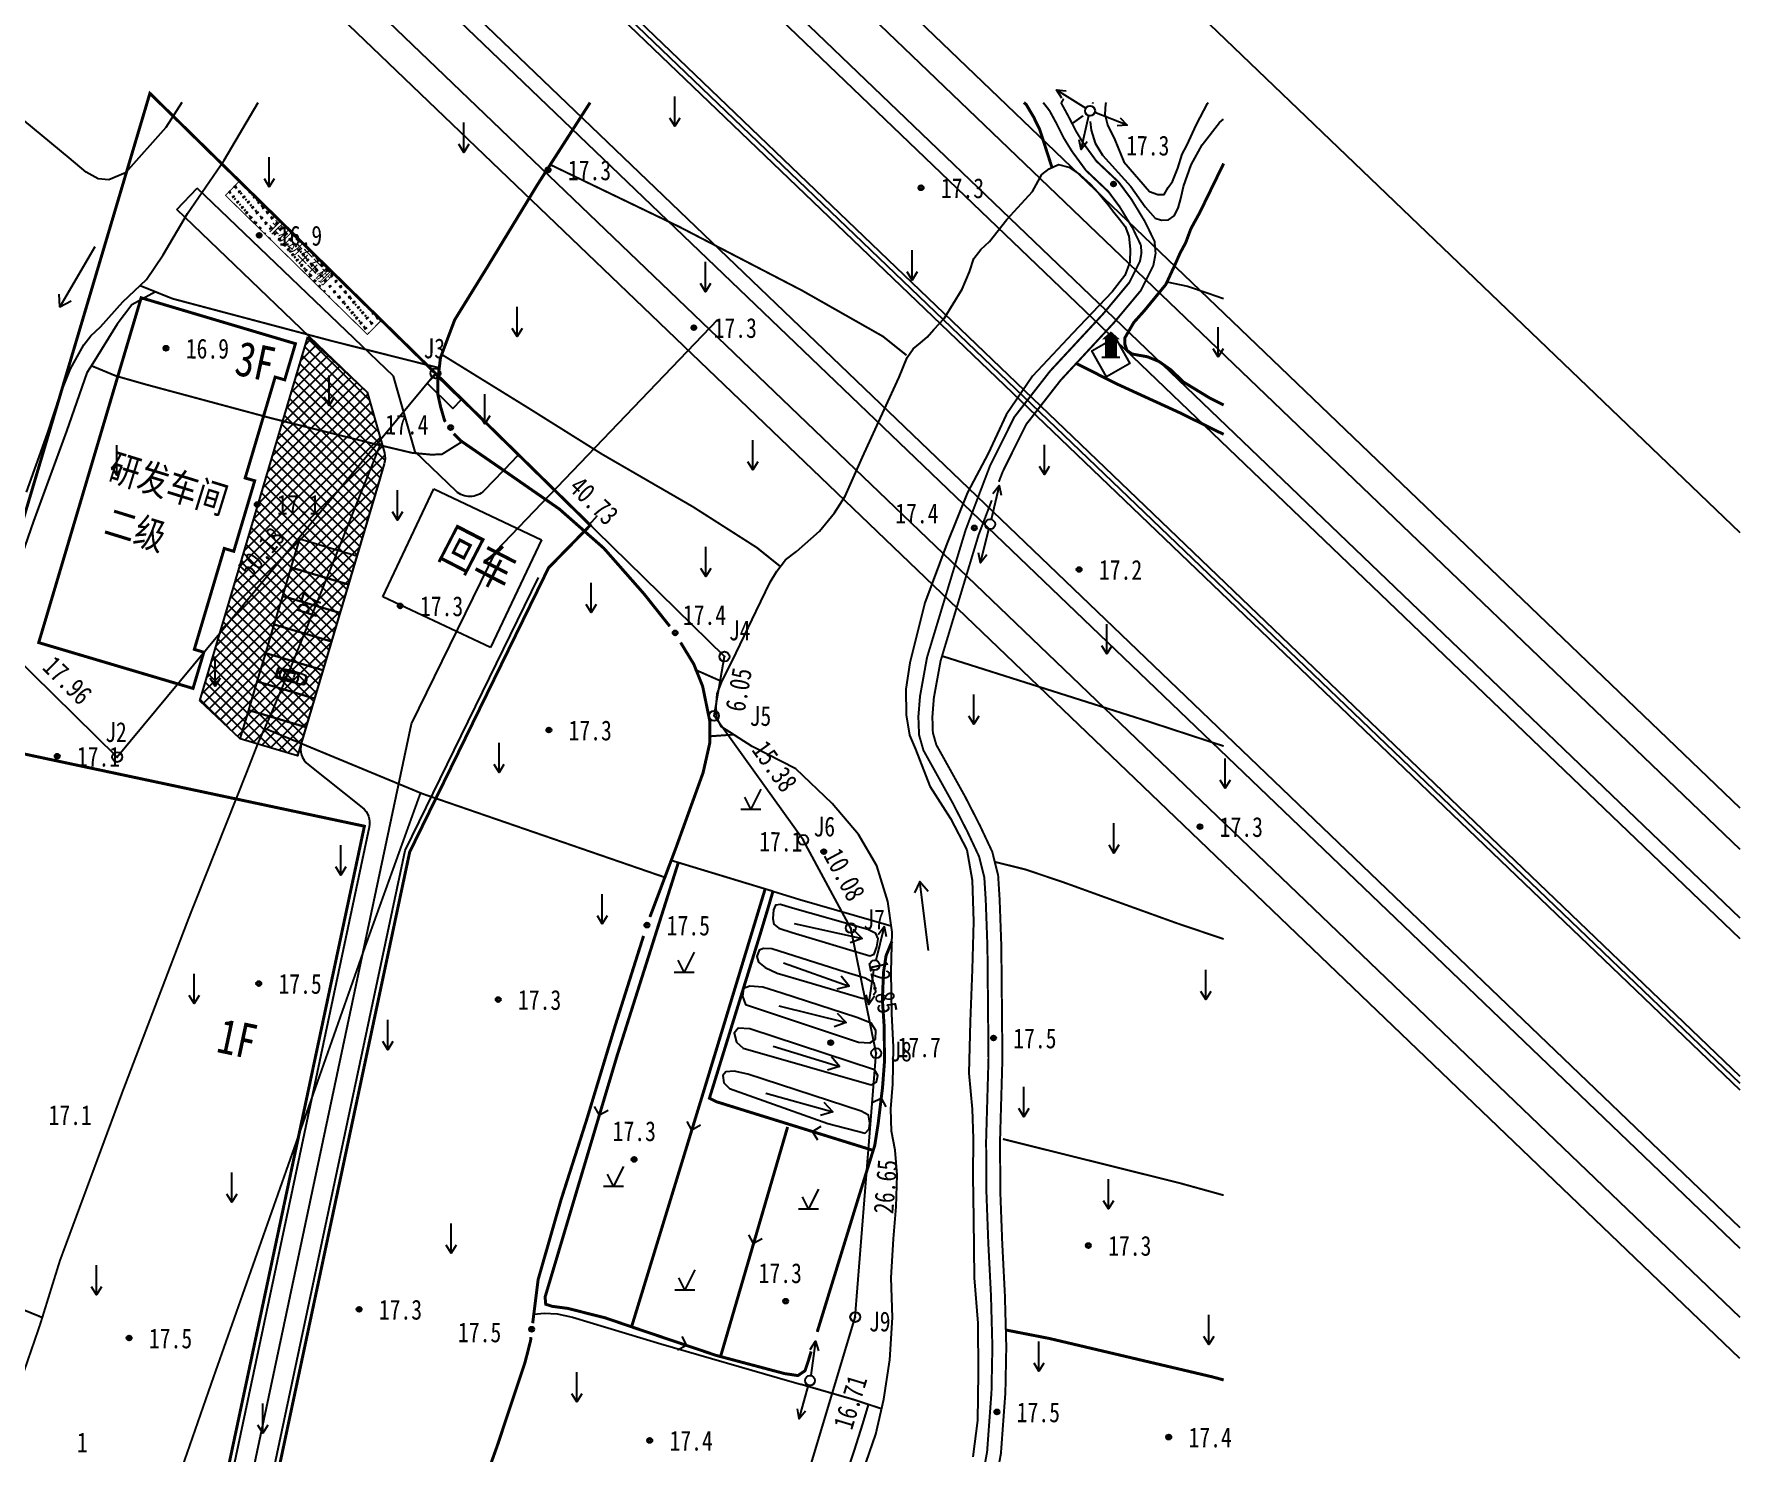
# Model space of a CAD drawing. Extents: x -21908402 to 2681150, y 103181 to 5079726.
# Drawn here: x 1475348 to 1489084, y 478727 to 490152 of the extents above; entities that cross this region are included whole.
import ezdxf
from ezdxf.enums import TextEntityAlignment as Align

# ---------------------------------------------------------------- set-up
doc = ezdxf.new("R2010")
doc.units = 0
doc.header["$LTSCALE"] = 1000
for name, pattern in [('DASH', [0.35, 0.25, -0.1]), ('DASHDOT', [25.4, 12.7, -6.35, 0, -6.35]), ('DOTE', [2.42, 2, -0.2, 0.02, -0.2])]:
    doc.linetypes.add(name, pattern=pattern)
for name, color, linetype in [('-图例', 7, 'Continuous'), ('222-框选面积', 6, 'Continuous'), ('DIM_COOR', 3, 'Continuous'), ('DLDW', 11, 'Continuous'), ('DLJ', 5, 'Continuous'), ('JZD', 1, 'Continuous'), ('JZP', 1, 'Continuous'), ('RD-中线', 1, 'Continuous'), ('RD-侧石线', 5, 'Continuous'), ('RD-红线', 7, 'Continuous'), ('RD-绿线', 3, 'Continuous'), ('zz-6', 7, 'Continuous'), ('地块划分线', 1, 'DASHDOT'), ('地形', 251, 'Continuous'), ('填充', 8, 'Continuous')]:
    doc.layers.add(name, color=color, linetype=linetype)
doc.styles.add('DIMST', font='', dxfattribs={"width": 0.8})
doc.styles.add('HZ', font='simhei.ttf', dxfattribs={"width": 0.8})
doc.styles.add('ROMANS', font='simsun.ttc', dxfattribs={"width": 0.8})
doc.styles.get('DIMST').set_extended_font_data('SimSun')

# ---------------------------------------------------------------- blocks, each defined once
blk = doc.blocks.new('8310')
for radius in [0.25, 0.125]:
    blk.add_circle((0, 0), radius)
blk = doc.blocks.new('9110')
for points in [[(0, 0), (0, 3)], [(0.5, 0.82), (0, 0), (-0.5, 0.82)]]:
    blk.add_lwpolyline(points)
blk = doc.blocks.new('9140')
at = {"linetype": 'Continuous'}
for points in [[(1, 2), (0, 0), (-0.6, 1.2)], [(-1, 0), (1, 0)]]:
    blk.add_lwpolyline(points, dxfattribs=at)
blk = doc.blocks.new('6710')
at = {"linetype": 'Continuous'}
for points in [[(0, 0), (7, 0), (5.92, 0.69)], [(7, 0), (5.92, -0.69)]]:
    blk.add_lwpolyline(points, dxfattribs=at)
blk = doc.blocks.new('6311')
blk.add_lwpolyline([(-0.71, 0.71), (0, 0), (-0.71, -0.71)])
blk = doc.blocks.new('5121')
at = {"linetype": 'Continuous'}
for points in [[(4, 0), (0.5, 0)], [(3.09, 0.42), (4, 0), (3.09, -0.42)]]:
    blk.add_lwpolyline(points, dxfattribs=at)
blk = doc.blocks.new('513')
blk.add_circle((0, 0), 0.5)
blk = doc.blocks.new('gc108')
blk.add_line((-0.9, 0), (0.9, 0))
blk.add_lwpolyline([(0, 2.6, 0, 1.8, 0), (0, 1.8, 1.8, 1.8, 0)], format="xyseb")
at = {"const_width": 1.2}
blk.add_lwpolyline([(0, 0), (0, 1.8)], dxfattribs=at)
blk = doc.blocks.new('gc0000')
blk.add_point((0, 0))
blk = doc.blocks.new('1234')
at = {"layer": 'DLDW', "color": 250, "linetype": 'Continuous', "elevation": 17.38, "flags": 128}
blk.add_lwpolyline([(561353.17, 3365834.28), (561351.68, 3365836.89), (561354.03, 3365838.23), (561355.52, 3365835.62)], close=True, dxfattribs=at)
at = {"layer": 'DLJ', "color": 250, "linetype": 'Continuous', "elevation": 17.38, "flags": 128}
blk.add_lwpolyline([(561253.93, 3365634.21), (561261.35, 3365654.26), (561264.71, 3365671.89), (561268.71, 3365682.03), (561273.47, 3365688.69), (561279.81, 3365688.93), (561292.04, 3365687.7), (561301.81, 3365684.23), (561310.35, 3365680.43), (561310.91, 3365682.73), (561311.69, 3365684.63), (561312.66, 3365691.08), (561317.35, 3365707.99), (561323.06, 3365723.63), (561327.87, 3365739.63), (561329.98, 3365766.19), (561327.41, 3365778.79), (561322.63, 3365787.66), (561313.65, 3365800.15), (561314.7, 3365806.11), (561285.61, 3365834.62), (561253.58, 3365796), (561240.75, 3365808.57)], dxfattribs=at)
at = {"layer": 'JZP', "color": 250, "linetype": 'Continuous'}
for centre in [(561285.61, 3365834.62, 17.38), (561314.7, 3365806.11, 17.38), (561313.65, 3365800.15, 17.38), (561253.58, 3365796, 17.38), (561322.63, 3365787.66, 17.38), (561327.41, 3365778.79, 17.38), (561329.98, 3365766.19, 17.38), (561327.87, 3365739.63, 17.38)]:
    blk.add_circle(centre, 0.5, dxfattribs=at)
at = {"layer": '地形', "color": 250, "linetype": 'Continuous', "flags": 128}
for points, elevation in [([(561244.44, 3365822.67), (561246.55, 3365828.57), (561247.87, 3365832.56), (561248.87, 3365835.07), (561250.23, 3365837.5), (561250.92, 3365838.4), (561251.89, 3365839.29), (561254.16, 3365841.81), (561256.53, 3365844.07), (561258.2, 3365846.54), (561260.65, 3365850.7), (561264.34, 3365856.08), (561267.78, 3365861.88)], 17.38), ([(561260.08, 3365861.88), (561258.48, 3365859.36), (561254.41, 3365854.81), (561252.74, 3365854.11), (561251.67, 3365854.2), (561250.46, 3365854.89), (561248.74, 3365856.32), (561243.31, 3365860.81), (561241.59, 3365861.88)], 17.38), ([(561351.79, 3365861.88), (561351.75, 3365861.74)], 17.38), ([(561353.11, 3365861.88), (561353.05, 3365861.74), (561352.98, 3365860.73), (561353.26, 3365859.63), (561354.01, 3365858.13), (561354.9, 3365855.92), (561357.49, 3365852.93), (561358.31, 3365852.63), (561358.95, 3365852.64), (561359.36, 3365853.33)], 17.38), ([(561359.36, 3365853.33), (561359.79, 3365853.95), (561360.33, 3365855.27), (561360.76, 3365856.69), (561361.24, 3365857.57), (561362.2, 3365859.66), (561363.33, 3365861.78), (561363.39, 3365861.88)], 17.38), ([(561351.5, 3365859.99), (561351.61, 3365859.09), (561352.01, 3365857.81), (561352.75, 3365856.58), (561355.62, 3365853.42), (561357.05, 3365851.4), (561358.05, 3365850.24), (561358.69, 3365850.05), (561359.4, 3365850.07), (561359.97, 3365850.48), (561360.37, 3365851.25), (561360.65, 3365852.21), (561360.92, 3365853.43), (561361.68, 3365855.6), (561362.8, 3365857.64), (561364.52, 3365859.88), (561364.95, 3365860.2)], 17.38), ([(561328.98, 3365725.01), (561329.93, 3365727.83), (561330.73, 3365731.38), (561331.35, 3365735.33), (561331.62, 3365739.59), (561331.49, 3365743.57), (561331.73, 3365747.52), (561331.98, 3365750.74), (561332.1, 3365753.94), (561331.9, 3365756.44), (561331.53, 3365758.34), (561331.46, 3365760.58), (561331.65, 3365763.07), (561331.73, 3365766.79), (561331.54, 3365770.2), (561331.49, 3365774.39), (561331.57, 3365778.37), (561331.14, 3365781.47), (561330.05, 3365785.04), (561328.19, 3365788.21), (561325.53, 3365791.32), (561321.88, 3365794.83), (561317.49, 3365797.07), (561314.4, 3365799.04), (561313.92, 3365799.95), (561313.88, 3365801.05), (561313.97, 3365802.37), (561314.41, 3365803.51), (561315.88, 3365806.48), (561317.88, 3365810.67), (561319.3, 3365813.59), (561319.97, 3365814.7), (561320.86, 3365815.85), (561321.94, 3365816.7), (561324.28, 3365818.75), (561325.77, 3365820.57), (561326.85, 3365822.27), (561328.6, 3365826.18), (561330.77, 3365830.96), (561332.29, 3365834.24), (561333.1, 3365836.23), (561333.71, 3365837.08), (561334.45, 3365837.7), (561335.11, 3365838.26), (561335.79, 3365839.03), (561336.82, 3365840.14), (561338.63, 3365843.1), (561339.38, 3365844.83), (561339.81, 3365846.18), (561340.5, 3365847.08), (561341.37, 3365847.9), (561343.12, 3365850.12), (561345.71, 3365852.94), (561346.66, 3365854.64), (561347.4, 3365855.21), (561348.34, 3365855.66), (561349.38, 3365855.39), (561350.51, 3365854.59), (561351.51, 3365853.7), (561352.31, 3365852.82), (561352.85, 3365852.17)], 17.38), ([(561352.85, 3365852.17), (561353.25, 3365851.68), (561353.88, 3365850.86), (561354.45, 3365850.16), (561355.02, 3365849.39), (561355.41, 3365848.42), (561355.53, 3365847.14), (561355.49, 3365845.82), (561354.99, 3365844.47), (561353.74, 3365842.82), (561349.73, 3365838.65), (561345.71, 3365834.33), (561343.05, 3365830.46), (561341.25, 3365826.55), (561339.18, 3365822.64), (561337.07, 3365817.46), (561334.87, 3365811.52), (561333.35, 3365805.47), (561332.96, 3365802.82), (561332.98, 3365800.26), (561333.34, 3365798.22), (561333.92, 3365796.8), (561335.39, 3365793.06), (561337.47, 3365789.81), (561339.09, 3365786.67), (561339.65, 3365783.62), (561339.77, 3365779.44), (561339.63, 3365774.6), (561339.43, 3365769.38), (561339.31, 3365764.19), (561339.62, 3365760.55), (561339.74, 3365757.59), (561339.69, 3365753.8), (561339.76, 3365749.55), (561339.84, 3365743.58), (561340.22, 3365739), (561340.25, 3365733.98), (561340.16, 3365729.21), (561339.7, 3365725.56)], 17.38), ([(561359.24, 3365843.82), (561361.32, 3365843.39), (561363.39, 3365842.71), (561364.95, 3365842.16)], 17.38), ([(561257.42, 3365842.84), (561255.06, 3365841.52), (561253.57, 3365839.56), (561251.13, 3365835.62), (561250.52, 3365834.69), (561248.49, 3365828.81), (561245.17, 3365819.73), (561241.22, 3365808.52), (561239.25, 3365801.42), (561238.61, 3365796.39), (561237.26, 3365788.94), (561236.91, 3365784.16), (561236.51, 3365779.54), (561235.39, 3365775.47), (561233.53, 3365771.14)], 34.58), ([(561319.58, 3365782.49), (561322.28, 3365781.67), (561331.48, 3365779.02)], 34.82), ([(561329.69, 3365772.08), (561329.93, 3365772.41), (561329.76, 3365773.25), (561328.86, 3365773.75), (561326.86, 3365774.35), (561319.46, 3365776.71), (561318.62, 3365776.72), (561318.21, 3365776.55), (561317.96, 3365775.93), (561318.14, 3365775.35), (561318.81, 3365774.82), (561320.02, 3365774.23), (561322.98, 3365773.36)], 17.38), ([(561322.98, 3365773.36), (561328.65, 3365771.7), (561328.87, 3365771.72)], 17.38), ([(561320.49, 3365772.22), (561318.55, 3365772.85), (561317.25, 3365772.95), (561316.62, 3365772.69), (561316.53, 3365771.94), (561316.83, 3365771.1), (561328.2, 3365767.31), (561329.34, 3365767.24), (561329.89, 3365767.6), (561329.93, 3365768.46), (561329.47, 3365769.22), (561328.02, 3365769.78), (561320.49, 3365772.22)], 17.38), ([(561295.56, 3365739.92), (561296.55, 3365740.01), (561297.87, 3365739.94), (561299.4, 3365739.61), (561308.31, 3365736.94), (561321.29, 3365733.18), (561322.34, 3365732.88)], 34.9), ([(561319.14, 3365709.4), (561320.48, 3365711.74), (561323.21, 3365715.21), (561325.04, 3365718.49), (561326.39, 3365721.96), (561327.8, 3365726.23), (561328.62, 3365728.89), (561329.21, 3365730.81)], 34.86)]:
    blk.add_lwpolyline(points, dxfattribs=dict(at, elevation=elevation))
for points, const_width, elevation in [([(561301.18, 3365861.88), (561295.85, 3365853.57), (561290.77, 3365845.22), (561287.55, 3365840.01), (561286.12, 3365836.2), (561285.86, 3365834.05), (561285.84, 3365832.57), (561286.13, 3365831.26), (561286.53, 3365829.88), (561286.62, 3365829.75)], 0.3, 17.38), ([(561344.84, 3365861.88), (561345.07, 3365861.69), (561345.81, 3365860.45), (561346.44, 3365859.15), (561347.67, 3365855.34)], 0.3, 17.38), ([(561346.79, 3365861.88), (561347.42, 3365861.07), (561348.1, 3365859.82), (561348.87, 3365858.29), (561349.67, 3365856.99), (561351.08, 3365855.06), (561353.35, 3365852.91), (561354.49, 3365851.38), (561355.79, 3365849.24), (561356.61, 3365847.54), (561356.68, 3365846.76), (561356.59, 3365846.26)], 0.2, 17.38), ([(561348.56, 3365861.88), (561348.6, 3365861.83), (561349.34, 3365860.47), (561350.1, 3365858.98), (561350.84, 3365857.77), (561352.14, 3365855.99), (561354.4, 3365853.85), (561355.65, 3365852.17), (561357.02, 3365849.91), (561357.99, 3365847.92), (561358.1, 3365846.7), (561357.9, 3365845.64)], 0.2, 17.38), ([(561348.6, 3365861.83), (561348.84, 3365862.27)], 0.2, 17.38), ([(561350.81, 3365860.56), (561349.7, 3365859.77)], 0.2, 34.57), ([(561297.19, 3365855.62), (561310.09, 3365849.41), (561322.48, 3365842.98), (561330.66, 3365838.34), (561333.03, 3365836.44)], 0.2, 34.74), ([(561364.95, 3365831.43), (561363.63, 3365832.09), (561360.92, 3365833.74), (561359.63, 3365834.98), (561358.42, 3365835.83), (561357.29, 3365836.29), (561355.73, 3365836.57), (561355.21, 3365836.94), (561355.01, 3365837.54), (561355, 3365838.19), (561355.42, 3365838.91), (561355.9, 3365839.74), (561356.98, 3365840.95), (561359.13, 3365843.57), (561360.06, 3365845.58), (561360.55, 3365846.7), (561361.13, 3365847.78), (561361.65, 3365849.18), (561362.53, 3365850.78), (561364.95, 3365855.75)], 0.3, 17.38), ([(561356.59, 3365846.26), (561356.53, 3365845.93), (561355.44, 3365843.75), (561352.82, 3365840.61), (561347.47, 3365834.84), (561343.88, 3365830.23), (561341.43, 3365825.31), (561338.97, 3365818.84), (561336.72, 3365811.41), (561335.09, 3365806.02), (561334.39, 3365802.14), (561334.22, 3365800.07), (561334.29, 3365798.23), (561334.73, 3365796.68), (561335.49, 3365795.31), (561337.69, 3365791.35), (561339.16, 3365788.48), (561340.33, 3365785.99), (561340.86, 3365783.87), (561341, 3365781.62), (561341.17, 3365776.97), (561341.28, 3365765.68), (561341.04, 3365757.39), (561341.07, 3365752.17), (561341.26, 3365747.09), (561341.53, 3365741.79), (561341.67, 3365736.63), (561341.58, 3365732.1), (561341.14, 3365726.08), (561340.33, 3365721.6)], 0.2, 17.38), ([(561357.9, 3365845.64), (561357.87, 3365845.48), (561356.62, 3365842.97), (561353.87, 3365839.68), (561348.54, 3365833.93), (561345.07, 3365829.48), (561342.72, 3365824.75), (561342.32, 3365823.71)], 0.2, 17.38), ([(561285.87, 3365835.2), (561275.24, 3365837.87), (561259.15, 3365842.14), (561255.89, 3365843.45)], 0.2, 34.62), ([(561250.98, 3365835.39), (561253.46, 3365834.36), (561256.44, 3365833.51), (561269.08, 3365830.11), (561279.63, 3365827.48), (561283.26, 3365826.62), (561285.21, 3365826.44), (561286.27, 3365826.48), (561288.29, 3365827.74)], 0.2, 34.8), ([(561286.38, 3365836.44), (561294.94, 3365831.15), (561302.39, 3365826.48), (561311.5, 3365821.21), (561317.95, 3365817.09), (561320.26, 3365815.24)], 0.2, 34.74), ([(561350.11, 3365835.62), (561354.26, 3365833.53), (561360.57, 3365830.64), (561364.95, 3365828.48)], 0.3, 17.38), ([(561287.45, 3365828.54), (561288.17, 3365827.83), (561292.52, 3365824.83), (561298.09, 3365820.96), (561302.56, 3365817.02), (561306.61, 3365812.42), (561309.2, 3365809.16)], 0.3, 17.38), ([(561280.03, 3365827.38), (561275.04, 3365814.92), (561271.17, 3365805.33), (561268.91, 3365799.98), (561267.78, 3365797.47), (561266.55, 3365794.31), (561260.78, 3365779.79), (561254.12, 3365762.33), (561247.81, 3365745.3), (561245.82, 3365738.88), (561243.6, 3365732.43), (561242.05, 3365726.97), (561241.6, 3365722.97), (561241.51, 3365721.34)], 0.2, 34.8), ([(561341.61, 3365821.84), (561340.29, 3365818.38), (561338.06, 3365811), (561336.46, 3365805.69), (561335.78, 3365801.96), (561335.63, 3365800.04), (561335.68, 3365798.45), (561336.03, 3365797.22), (561336.72, 3365795.99), (561338.93, 3365792.01), (561340.42, 3365789.1), (561341.66, 3365786.46), (561342.25, 3365784.08), (561342.4, 3365781.69), (561342.57, 3365777.01), (561342.68, 3365765.67), (561342.44, 3365757.37), (561342.47, 3365752.2), (561342.66, 3365747.15), (561342.93, 3365741.84), (561343.07, 3365736.64), (561342.98, 3365732.04), (561342.53, 3365725.9), (561341.69, 3365721.26)], 0.2, 17.38), ([(561310.29, 3365807.53), (561311.61, 3365805.36), (561312.51, 3365803.11), (561313.22, 3365799.64), (561313.24, 3365797.48), (561312.55, 3365794.42), (561309.8, 3365786.81), (561307.2, 3365779.9)], 0.3, 17.38), ([(561336.57, 3365806.18), (561357.19, 3365799.64), (561364.95, 3365797.1)], 0.2, 34.7), ([(561311.69, 3365804.82), (561314.45, 3365803.6)], 0.2, 34.5), ([(561268.37, 3365798.91), (561284.27, 3365792.32), (561308.7, 3365783.89)], 0.2, 34.9), ([(561313.24, 3365798.09), (561315.63, 3365798.26)], 0.2, 34.82), ([(561257.06, 3365715.73), (561263.23, 3365733.46), (561278.39, 3365776.51), (561284.11, 3365792.39)], 0.2, 34.82), ([(561310.06, 3365785.38), (561303.89, 3365765.92), (561296.65, 3365741.65), (561296.71, 3365740.92), (561297.36, 3365740.71), (561298.94, 3365740.5), (561302.73, 3365739.54), (561305.34, 3365738.65), (561313.83, 3365735.78), (561320.75, 3365733.94), (561322.1, 3365733.74), (561322.81, 3365734.23), (561323.14, 3365735.21), (561323.43, 3365736.17)], 0.3, 17.38), ([(561309.34, 3365785.6), (561319.58, 3365782.49)], 0.2, 34.82), ([(561341.91, 3365785.45), (561344.97, 3365784.69), (561348.7, 3365783.44), (561352.87, 3365781.93), (561360.22, 3365779.28), (561364.95, 3365777.68)], 0.2, 34.86), ([(561318.8, 3365782.73), (561312.71, 3365762.68), (561305.32, 3365738.54)], 0.3, 17.38), ([(561319.59, 3365782.51), (561319.1, 3365780.83), (561318.31, 3365778.21), (561313.19, 3365761.66), (561313.94, 3365761.29), (561329.53, 3365756.45)], 0.3, 17.38), ([(561306.56, 3365778), (561303.73, 3365769.05), (561300.85, 3365759.55), (561298.24, 3365751.39), (561295.95, 3365743.41), (561295.49, 3365739.75), (561295.4, 3365739.01)], 0.3, 17.38), ([(561324.04, 3365738.14), (561328.06, 3365751.22), (561329.83, 3365756.91), (561330.17, 3365759.07), (561330.61, 3365762.7), (561330.8, 3365765.2), (561330.79, 3365768.71), (561330.6, 3365771.57), (561330.71, 3365774.32), (561330.97, 3365776.01), (561331.55, 3365777.43)], 0.3, 17.38), ([(561314.33, 3365735.72), (561321.06, 3365758.77)], 0.3, 17.38), ([(561342.73, 3365757.55), (561360.51, 3365753.12), (561364.95, 3365751.89)], 0.2, 34.7), ([(561246, 3365739.6), (561233.18, 3365744.85)], 0.2, 17.38), ([(561295.23, 3365737.61), (561295.19, 3365737.26), (561294.64, 3365735.11), (561291.88, 3365726.8), (561288.85, 3365718.34), (561285.37, 3365709.85)], 0.3, 17.38), ([(561343.02, 3365738.33), (561347.38, 3365737.48), (561363.76, 3365733.62), (561364.95, 3365733.3)], 0.3, 17.38), ([(561322.34, 3365732.88), (561327.79, 3365731.3), (561330.51, 3365730.4)], 0.2, 34.9)]:
    blk.add_lwpolyline(points, dxfattribs=dict(at, const_width=const_width, elevation=elevation))
at = {"layer": '地形', "color": 250, "linetype": 'Continuous', "elevation": 17.38, "flags": 128}
for points in [[(561321.33, 3365780.87), (561320.35, 3365781.17), (561319.85, 3365781.1), (561319.64, 3365780.61), (561319.57, 3365779.75), (561319.67, 3365779.18), (561320.19, 3365778.78), (561321.53, 3365778.35), (561329.33, 3365775.98), (561329.77, 3365776.16), (561330.04, 3365776.91), (561330.16, 3365777.71), (561329.93, 3365778.24), (561329.13, 3365778.64)], [(561317.27, 3365768.63), (561316.07, 3365768.72), (561315.67, 3365768.21), (561315.9, 3365767.29), (561316.59, 3365766.71), (561329.47, 3365763), (561330.02, 3365763.31), (561330.15, 3365763.96), (561329.82, 3365764.53)], [(561317.05, 3365764.08), (561315.68, 3365764.38), (561314.84, 3365764.32), (561314.55, 3365763.93), (561314.65, 3365763.2), (561315.21, 3365762.62), (561325.1, 3365759.13), (561328.88, 3365758.15), (561329.28, 3365758.56), (561329.34, 3365759.16), (561329.19, 3365759.94), (561328.47, 3365760.36)]]:
    blk.add_lwpolyline(points, close=True, dxfattribs=at)
at = {"layer": 'DLDW', "color": 250, "linetype": 'Continuous'}
blk.add_blockref('gc108', (561353.6, 3365836.25, 17.38), dxfattribs=at)
at = {"layer": 'JZD', "color": 250, "linetype": 'Continuous'}
for p in [(561285.61, 3365834.62, 17.38), (561314.7, 3365806.11, 17.38), (561313.65, 3365800.15, 17.38), (561253.58, 3365796, 17.38), (561322.63, 3365787.66, 17.38), (561327.41, 3365778.79, 17.38), (561329.98, 3365766.19, 17.38), (561327.87, 3365739.63, 17.38)]:
    blk.add_blockref('gc0000', p, dxfattribs=at)
at = {"layer": '地形', "color": 250, "linetype": 'Continuous'}
for name, p in [('9110', (561309.7, 3365859.49, 17.38)), ('513', (561351.5, 3365861.05, 17.38)), ('513', (561351.5, 3365861.05, 17.38)), ('9110', (561288.47, 3365856.87, 17.38)), ('9110', (561268.89, 3365853.4, 17.38)), ('8310', (561296.95, 3365855.1, 17.38)), ('8310', (561353.86, 3365853.68, 17.38)), ('8310', (561334.49, 3365853.3, 17.38)), ('8310', (561267.87, 3365848.52, 17.38)), ('9110', (561333.6, 3365844.01, 17.38)), ('9110', (561312.8, 3365842.84, 17.38)), ('9110', (561293.83, 3365838.32, 17.38)), ('8310', (561311.62, 3365839.22, 17.38)), ('9110', (561364.39, 3365836.27, 17.38)), ('8310', (561258.49, 3365837.15, 17.38)), ('9110', (561274.91, 3365831.4, 17.38)), ('9110', (561290.58, 3365829.54, 17.38)), ('8310', (561287.14, 3365829.17, 17.38)), ('9110', (561253.53, 3365824.38, 17.38)), ('9110', (561317.55, 3365824.91, 17.38)), ('9110', (561346.9, 3365824.44, 17.38)), ('8310', (561267.67, 3365821.42, 17.38)), ('9110', (561281.78, 3365819.85, 17.38)), ('513', (561341.44, 3365819.44, 17.38)), ('8310', (561339.85, 3365819.07, 17.38)), ('9110', (561312.82, 3365814.17, 17.38)), ('8310', (561350.4, 3365814.88, 17.38)), ('9110', (561301.28, 3365810.54, 17.38)), ('8310', (561282.06, 3365811.22, 17.38)), ('9110', (561353.18, 3365806.38, 17.38)), ('8310', (561309.74, 3365808.5, 17.38)), ('9110', (561263.43, 3365803.12, 17.38)), ('9110', (561339.81, 3365799.31, 17.38)), ('8310', (561297.03, 3365798.72, 17.38)), ('9110', (561292.01, 3365794.44, 17.38)), ('8310', (561247.54, 3365796.08, 17.38)), ('9110', (561365.11, 3365792.86, 17.38)), ('9140', (561317.35, 3365790.77, 17.38)), ('9110', (561353.91, 3365786.34, 17.38)), ('8310', (561362.56, 3365788.99, 17.38)), ('9110', (561276.09, 3365784.12, 17.38)), ('8310', (561324.7, 3365786.48, 17.38)), ('9110', (561302.41, 3365779.2, 17.38)), ('8310', (561306.9, 3365779.08, 17.38)), ('9140', (561310.64, 3365774.35, 17.38)), ('513', (561329.82, 3365775.05, 17.38)), ('9110', (561261.32, 3365771.19, 17.38)), ('8310', (561267.83, 3365773.2, 17.38)), ('9110', (561363.16, 3365771.59, 17.38)), ('8310', (561291.93, 3365771.59, 17.38)), ('9110', (561280.81, 3365766.54, 17.38)), ('8310', (561341.79, 3365767.72, 17.38)), ('8310', (561325.4, 3365767.25, 17.38)), ('9110', (561344.84, 3365759.8, 17.38)), ('9140', (561303.54, 3365752.8, 17.38)), ('8310', (561305.61, 3365755.5, 17.38)), ('9110', (561265.13, 3365751.19, 17.38)), ('9140', (561323.17, 3365750.52, 17.38)), ('9110', (561353.36, 3365750.52, 17.38)), ('9110', (561287.19, 3365746.05, 17.38)), ('8310', (561351.33, 3365746.83, 17.38)), ('9110', (561251.5, 3365741.86, 17.38)), ('9140', (561310.71, 3365742.38, 17.38)), ('8310', (561277.93, 3365740.41, 17.38)), ('8310', (561320.86, 3365741.23, 17.38)), ('9110', (561363.45, 3365736.86, 17.38)), ('8310', (561254.78, 3365737.52, 17.38)), ('8310', (561295.3, 3365738.4, 17.38)), ('9110', (561346.36, 3365734.17, 17.38)), ('9110', (561299.83, 3365731.08, 17.38)), ('513', (561323.31, 3365733.24, 17.38)), ('9110', (561268.24, 3365727.93, 17.38)), ('8310', (561342.13, 3365730.08, 17.38)), ('8310', (561307.18, 3365727.21, 17.38)), ('8310', (561359.42, 3365727.55, 17.38))]:
    blk.add_blockref(name, p, dxfattribs=at)
for name, p, rotation in [('5121', (561351.5, 3365861.05, 17.38), 147.9491478621637), ('5121', (561351.5, 3365861.05, 17.38), 338.9197373192401), ('5121', (561351.5, 3365861.05, 17.38), 257.0480585826267), ('6710', (561251.34, 3365847.37, 17.38), 239.6548984759001), ('5121', (561341.44, 3365819.44, 17.38), 77.04805858262668), ('5121', (561341.44, 3365819.44, 17.38), 255.9777724531573), ('6710', (561335.24, 3365776.53, 17.38), 97.05606105851362), ('6710', (561321.72, 3365779.24, 17.38), 347.4999343223722), ('5121', (561329.82, 3365775.05, 17.38), 75.97777245315734), ('6710', (561320.65, 3365775.27, 17.38), 340.5948793128874), ('5121', (561329.82, 3365775.05, 17.38), 261.7919538411196), ('6710', (561320.16, 3365770.96, 17.38), 345.9843675489782), ('6710', (561319.6, 3365766.89, 17.38), 342.9784246602359), ('6710', (561318.86, 3365762.16, 17.38), 344.4214713429577), ('6311', (561330.48, 3365761.68, 17.38), 72.1689115529339), ('6311', (561302.11, 3365759.95, 17.38), 253.8134803203789), ('6311', (561311.42, 3365758.45, 17.38), 253.7979570583653), ('6311', (561323.57, 3365758.3, 17.38), 166.9131600940096), ('6311', (561317.63, 3365747.04, 17.38), 253.5476582994808), ('6311', (561310.88, 3365736.77, 17.38), 342.6579257755371), ('5121', (561323.31, 3365733.24, 17.38), 81.79195384111951), ('5121', (561323.31, 3365733.24, 17.38), 254.1079636818659)]:
    blk.add_blockref(name, p, dxfattribs=dict(at, rotation=rotation))
at = {"layer": 'DLJ', "color": 250, "linetype": 'Continuous', "style": 'HZ', "width": 0.8}
blk.add_text('1', height=2, dxfattribs=at).set_placement((561250.07, 3365725.42, 17.38), align=Align.BOTTOM_CENTER)
at = {"layer": 'JZD', "color": 250, "linetype": 'Continuous', "style": 'HZ', "width": 0.8}
for s, rotation, p in [('40.73', 315.5659, (561301.56, 3365821.79, 17.38)), ('50.18', 50.3245, (561268.06, 3365816.59, 17.38)), ('17.96', 315.5658, (561248.57, 3365803.71, 17.38)), ('6.05', 79.9937, (561316.14, 3365802.78, 17.38)), ('15.38', 305.728, (561319.76, 3365795.07, 17.38)), ('10.08', 298.336, (561326.78, 3365784.17, 17.38)), ('12.85', 281.5312, (561330.66, 3365772.89, 17.38)), ('26.65', 85.453, (561330.92, 3365752.75, 17.38)), ('16.71', 73.2684, (561327.38, 3365731.06, 17.38))]:
    blk.add_text(s, height=2, rotation=rotation, dxfattribs=at).set_placement(p, align=Align.MIDDLE)
at = {"layer": 'JZP', "color": 250, "linetype": 'Continuous', "style": 'HZ', "width": 0.8}
for s, p in [('J3', (561285.49, 3365837.12, 17.38)), ('J4', (561316.23, 3365808.73, 17.38)), ('J5', (561318.32, 3365800.12, 17.38)), ('J2', (561253.45, 3365798.5, 17.38)), ('J6', (561324.75, 3365788.99, 17.38)), ('J7', (561329.76, 3365779.64, 17.38)), ('J8', (561332.48, 3365766.35, 17.38)), ('J9', (561330.33, 3365739.17, 17.38))]:
    blk.add_text(s, height=2, dxfattribs=at).set_placement(p, align=Align.MIDDLE)
at = {"layer": '地形', "color": 250, "linetype": 'Continuous', "style": 'ROMANS', "width": 0.8}
for s, p in [('17.3', (561355.13, 3365856.56, 17.38)), ('17.3', (561298.94, 3365854.07, 17.38)), ('17.3', (561336.48, 3365852.27, 17.38)), ('16.9', (561269.85, 3365847.49, 17.38)), ('17.3', (561313.61, 3365838.2, 17.38)), ('16.9', (561260.48, 3365836.12, 17.38)), ('17.4', (561280.56, 3365828.47, 17.38)), ('17.1', (561269.65, 3365820.4, 17.38)), ('17.4', (561331.89, 3365819.53, 17.38)), ('17.2', (561352.39, 3365813.85, 17.38)), ('17.3', (561284.05, 3365810.19, 17.38)), ('17.4', (561310.51, 3365809.3, 17.38)), ('17.3', (561299.01, 3365797.69, 17.38)), ('17.1', (561249.52, 3365795.05, 17.38)), ('17.3', (561364.55, 3365787.97, 17.38)), ('17.1', (561318.2, 3365786.5, 17.38)), ('17.5', (561308.89, 3365778.05, 17.38)), ('17.5', (561269.81, 3365772.18, 17.38)), ('17.3', (561293.92, 3365770.56, 17.38)), ('17.5', (561343.77, 3365766.69, 17.38)), ('17.7', (561332.13, 3365765.79, 17.38)), ('17.1', (561246.67, 3365758.97, 17.38)), ('17.3', (561303.45, 3365757.35, 17.38)), ('17.3', (561353.32, 3365745.81, 17.38)), ('17.3', (561318.14, 3365743.06, 17.38)), ('17.3', (561279.91, 3365739.38, 17.38)), ('17.5', (561287.88, 3365737.1, 17.38)), ('17.5', (561256.77, 3365736.49, 17.38)), ('17.5', (561344.12, 3365729.05, 17.38)), ('17.4', (561309.17, 3365726.19, 17.38)), ('17.4', (561361.41, 3365726.52, 17.38))]:
    blk.add_text(s, height=2, rotation=359.8716, dxfattribs=at).set_placement(p)
blk = doc.blocks.new('ztb')
at = {"layer": 'RD-中线', "linetype": 'Continuous', "flags": 128}
blk.add_lwpolyline([(40390523.85, 3423415.91), (40390766.89, 3423182.91)], dxfattribs=at)
at = {"layer": 'RD-侧石线', "linetype": 'Continuous', "flags": 128}
for points in [[(40390548.41, 3423415.91), (40390766.89, 3423206.46)], [(40390604.9, 3423314.66), (40390766.89, 3423159.36)]]:
    blk.add_lwpolyline(points, dxfattribs=at)
at = {"layer": 'RD-红线'}
for points in [[(40390552.75, 3423415.91), (40390766.89, 3423210.61)], [(40390655.74, 3423261.77), (40390602.82, 3423312.49), (40390570.9, 3423310.15), (40390568.82, 3423307.59)], [(40390766.89, 3423155.2), (40390655.74, 3423261.77)]]:
    blk.add_lwpolyline(points, dxfattribs=at)
at = {"layer": 'RD-绿线', "linetype": 'Continuous', "flags": 128}
for points in [[(40390621.54, 3423338.88), (40390766.89, 3423199.53)], [(40390620.51, 3423337.8), (40390766.89, 3423197.45)], [(40390614.06, 3423328.74), (40390766.89, 3423182.22)], [(40390614.75, 3423329.46), (40390766.89, 3423183.6)], [(40390604.93, 3423321.55), (40390766.89, 3423166.28)], [(40390605.97, 3423322.64), (40390766.89, 3423168.36)]]:
    blk.add_lwpolyline(points, dxfattribs=at)
at = {"layer": '地块划分线', "color": 0, "linetype": 'Continuous', "flags": 128}
blk.add_lwpolyline([(40390581.65, 3423415.91), (40390766.89, 3423238.32)], dxfattribs=at)
blk = doc.blocks.new('$plan$00000856')
at = {"layer": 'zz-6', "color": 2, "linetype": 'Continuous'}
for p, q in [((-1343, 431), (-1361, -14)), ((-1326, 465), (-1343, 431)), ((-1219, 493), (-1326, 465)), ((-1276, 465), (-1292, -23)), ((-1219, 493), (-1276, 465)), ((-68, 542), (-1219, 493)), ((-984, 174), (-1001, -14)), ((-984, 174), (-950, 294)), ((-950, 294), (-881, 362)), ((-813, 397), (-881, 362)), ((-522, 294), (-813, 397)), ((-684, 448), (26, 465)), ((-393, 337), (-684, 448)), ((-539, 208), (-556, -14)), ((-539, 208), (-522, 294)), ((-433, 454), (-325, 337)), ((-399, 454), (-299, 337)), ((-17, 328), (-393, 337)), ((1071, 508), (-68, 542)), ((334, 337), (-17, 328)), ((29, 465), (-8, 328)), ((26, 465), (626, 457)), ((100, 464), (52, 328)), ((626, 457), (334, 337)), ((728, 448), (420, 328)), ((420, 328), (437, 277)), ((437, 277), (454, -14)), ((780, 431), (728, 448)), ((814, 380), (780, 431)), ((874, 217), (814, 380)), ((899, -14), (874, 217)), ((1584, 448), (1071, 508)), ((1584, 414), (1546, 452)), ((1653, 414), (1584, 448)), ((1619, 328), (1584, 414)), ((1653, 157), (1619, 328)), ((1704, 311), (1653, 414)), ((1670, -14), (1653, 157)), ((1756, 71), (1704, 311)), ((1756, -100), (1756, 71)), ((-1343, -459), (-1361, -14)), ((-1326, -494), (-1343, -459)), ((-1219, -522), (-1326, -494)), ((-1276, -493), (-1292, -23)), ((-1219, -522), (-1276, -493)), ((-68, -571), (-1219, -522)), ((-984, -203), (-1001, -14)), ((-984, -203), (-950, -322)), ((-950, -322), (-881, -391)), ((-813, -425), (-881, -391)), ((-522, -322), (-813, -425)), ((-393, -365), (-684, -477)), ((-684, -477), (26, -494)), ((-539, -237), (-556, -14)), ((-539, -237), (-522, -322)), ((-433, -482), (-325, -365)), ((-399, -483), (-299, -365)), ((-17, -357), (-393, -365)), ((1071, -536), (-68, -571)), ((334, -365), (-17, -357)), ((29, -494), (-8, -357)), ((26, -494), (626, -485)), ((100, -493), (52, -357)), ((626, -485), (334, -365)), ((420, -357), (437, -305)), ((728, -477), (420, -357)), ((437, -305), (454, -14)), ((780, -459), (728, -477)), ((814, -408), (780, -459)), ((874, -245), (814, -408)), ((899, -14), (874, -245)), ((1584, -477), (1071, -536)), ((1584, -442), (1546, -481)), ((1619, -357), (1584, -442)), ((1653, -442), (1584, -477)), ((1653, -185), (1619, -357)), ((1670, -14), (1653, -185)), ((1704, -340), (1653, -442)), ((1756, -100), (1704, -340))]:
    blk.add_line(p, q, dxfattribs=at)
blk = doc.blocks.new('HJKLAAAA')
at = {"layer": '填充', "linetype": 'ByBlock'}
h = blk.add_hatch(dxfattribs=at)
h.set_pattern_fill('玻璃1', color=252, scale=0.1, angle=355.2414, style=0)
h.set_pattern_definition([(40.2413768733, (2506.06866, -707.5658), (-0.447555107492, 0.528834818972), [0.224, -0.576]), (40.2413768733, (2506.16765, -707.5339), (-0.447555107492, 0.528834818972), [0.096, -0.704]), (40.2413768733, (2506.072, -707.52596), (-0.447555107492, 0.528834818972), [0.16, -0.64]), (40.2413768733, (2506.1165, -707.5698), (0.490966919305, -0.580130575085), [0.2, -0.6]), (40.2413768733, (2506.06534, -707.6057), (-0.447555107492, 0.528834818972), [0.32, -0.48]), (40.2413768733, (2506.0753, -707.4861), (-0.447555107492, 0.528834818972), [0.08, -0.72])])
h.paths.add_polyline_path([(40393121.93, 3422566.09), (40393136.21, 3422552.08), (40393134.81, 3422550.66), (40393120.53, 3422564.66)])
h = blk.add_hatch(dxfattribs=at)
h.set_pattern_fill('ANSI37', color=252, scale=0.5, style=0)
h.set_pattern_definition([(45, (2506.0653, -707.6057), (-0.561266007567, 0.561266007567), []), (135, (2506.0653, -707.6057), (-0.561266007567, -0.561266007567), [])])
h.paths.add_polyline_path([(40393127.77, 3422508.25), (40393122.02, 3422509.96), (40393117.94, 3422513.79), (40393128.81, 3422550.41), (40393134.79, 3422544.86), (40393136.52, 3422538.74), (40393136.6, 3422538.18), (40393136.51, 3422537.63), (40393136, 3422535.9)])
at = {"layer": '-图例', "color": 252, "linetype": 'DOTE'}
for p, q in [((40393147.77, 3422528.88), (40393170.1, 3422552.17)), ((40393114, 3422392.45, -17.38), (40393139.25, 3422511.46, -17.38))]:
    blk.add_line(p, q, dxfattribs=at)
at = {"layer": '-图例', "color": 1, "linetype": 'DOTE'}
for p, q in [((40393139.25, 3422511.46), (40393147.77, 3422528.88)), ((40393114, 3422392.45, -17.38), (40393139.25, 3422511.46, -17.38))]:
    blk.add_line(p, q, dxfattribs=at)
at = {"color": 252, "linetype": 'ByBlock'}
for p, q in [((40393137.45, 3422546.46), (40393117.69, 3422565.4)), ((40393134.79, 3422544.86), (40393115.62, 3422563.23)), ((40393117.94, 3422513.79, -17.38), (40393128.81, 3422550.41, -17.38)), ((40393128.81, 3422550.41, -17.38), (40393134.79, 3422544.86, -17.38)), ((40393141.3, 3422546.3, -17.38), (40393141.3, 3422546.3, -17.38)), ((40393150.02, 3422538.55, -17.38), (40393141.67, 3422546.74, -17.38)), ((40393134.79, 3422544.86, -17.38), (40393136.52, 3422538.74, -17.38)), ((40393136.52, 3422538.74, -17.38), (40393136.6, 3422538.18, -17.38)), ((40393149.21, 3422537.71, -17.38), (40393150.02, 3422538.55, -17.38)), ((40393136.51, 3422537.63, -17.38), (40393136, 3422535.9, -17.38)), ((40393136.6, 3422538.18, -17.38), (40393136.51, 3422537.63, -17.38)), ((40393136, 3422535.9, -17.38), (40393127.77, 3422508.25, -17.38)), ((40393157.12, 3422531.51, -17.38), (40393157.99, 3422532.42, -17.38)), ((40393138.6, 3422498.72, -17.38), (40393152.02, 3422526.19, -17.38)), ((40393122.02, 3422509.96, -17.38), (40393117.94, 3422513.79, -17.38)), ((40393127.77, 3422508.25, -17.38), (40393122.02, 3422509.96, -17.38)), ((40393116.13, 3422392.86, -17.38), (40393138.6, 3422498.72, -17.38)), ((40393116.13, 3422392.86, -17.38), (40393138.6, 3422498.72, -17.38))]:
    blk.add_line(p, q, dxfattribs=at)
at = {"color": 1, "linetype": 'Continuous', "const_width": 0.3, "flags": 128}
blk.add_lwpolyline([(40393113.4, 3422351.45), (40393116.24, 3422360.92), (40393123.97, 3422381.57), (40393127.94, 3422392.99), (40393129.84, 3422396.95), (40393118.04, 3422399.44), (40393139.07, 3422498.56), (40393153.05, 3422527.17), (40393157.25, 3422531.46), (40393141.67, 3422546.74), (40393112.92, 3422574.93), (40393096.8, 3422520.69)], dxfattribs=at)
at = {"color": 252, "linetype": 'ByBlock', "const_width": 0.1}
blk.add_lwpolyline([(40393121.93, 3422566.09), (40393136.21, 3422552.08), (40393134.81, 3422550.66), (40393120.53, 3422564.66)], close=True, dxfattribs=at)
at = {"color": 252, "linetype": 'ByBlock'}
blk.add_lwpolyline([(40393115.62, 3422563.23), (40393117.69, 3422565.4)], dxfattribs=at)
at = {"color": 252, "linetype": 'ByBlock', "elevation": -17.38}
for points in [[(40393139.61, 3422538.85), (40393137.45, 3422546.46)], [(40393127.77, 3422508.25), (40393122.02, 3422509.96), (40393117.94, 3422513.79)]]:
    blk.add_lwpolyline(points, dxfattribs=at)
at = {"color": 252, "linetype": 'ByBlock'}
blk.add_lwpolyline([(40393141.67, 3422546.6), (40393144.24, 3422544.08), (40393143.4, 3422543.22), (40393140.83, 3422545.74)], close=True, dxfattribs=at)
at = {"color": 252, "linetype": 'ByBlock', "elevation": -17.38}
for points in [[(40393134.79, 3422544.86), (40393136.52, 3422538.74, -0.142139), (40393136.51, 3422537.63), (40393128.16, 3422509.51, 0.306149), (40393128.84, 3422507.38), (40393134.29, 3422503.05, -0.284504), (40393135, 3422501.07), (40393112.16, 3422393.43)], [(40393134.79, 3422544.86), (40393136.52, 3422538.74, -0.142139), (40393136.51, 3422537.63), (40393128.16, 3422509.51, 0.306149), (40393128.84, 3422507.38), (40393134.29, 3422503.05, -0.284504), (40393135, 3422501.07), (40393112.16, 3422393.43)], [(40393149.41, 3422537.92), (40393146.56, 3422534.95, -0.414214), (40393143.74, 3422534.89), (40393139.61, 3422538.85)]]:
    blk.add_lwpolyline(points, format="xyb", dxfattribs=at)
at = {"color": 252, "linetype": 'DASH'}
blk.add_lwpolyline([(40393141.49, 3422535.11), (40393152.34, 3422529.99), (40393147.21, 3422519.14), (40393136.36, 3422524.26)], close=True, dxfattribs=at)
at = {"color": 252, "linetype": 'ByBlock', "elevation": -17.38}
for points in [[(40393128, 3422530.09), (40393133.75, 3422528.38), (40393132.9, 3422525.5), (40393127.15, 3422527.21)], [(40393127.15, 3422527.21), (40393132.9, 3422525.5), (40393132.04, 3422522.63), (40393126.29, 3422524.33)], [(40393126.29, 3422524.33), (40393132.04, 3422522.63), (40393131.19, 3422519.75), (40393125.44, 3422521.46)], [(40393125.44, 3422521.46), (40393131.19, 3422519.75), (40393130.33, 3422516.87), (40393124.58, 3422518.58)], [(40393124.58, 3422518.58), (40393130.33, 3422516.87), (40393129.48, 3422514), (40393123.73, 3422515.71)], [(40393123.73, 3422515.71), (40393129.48, 3422514), (40393128.63, 3422511.12), (40393122.87, 3422512.83)], [(40393122.87, 3422512.83), (40393128.63, 3422511.12), (40393127.77, 3422508.25), (40393122.02, 3422509.96)]]:
    blk.add_lwpolyline(points, close=True, dxfattribs=at)
at = {"layer": '222-框选面积', "color": 252, "linetype": 'ByBlock', "const_width": 0.3, "elevation": -17.38}
blk.add_lwpolyline([(40393123.47, 3422535.93), (40393122.51, 3422536.21), (40393125.53, 3422546.37), (40393126.49, 3422546.09), (40393127.57, 3422549.73), (40393112.04, 3422554.35), (40393101.73, 3422519.64), (40393117.26, 3422515.03), (40393118.35, 3422518.67), (40393117.39, 3422518.96), (40393120.41, 3422529.12), (40393121.36, 3422528.83)], close=True, dxfattribs=at)
at = {"layer": '222-框选面积', "color": 6, "linetype": 'ByBlock', "const_width": 0.3, "elevation": -17.38}
blk.add_lwpolyline([(40393044.08, 3422308.13), (40393065.69, 3422410.01), (40393077.43, 3422407.52), (40393098.91, 3422508.72), (40393134.51, 3422501.16), (40393091.42, 3422298.09)], close=True, dxfattribs=at)
at = {"color": 252, "linetype": 'ByBlock', "xscale": 0.000999997634484562, "yscale": 0.000999999796931661, "zscale": 0.001000000000001222, "rotation": 344.6746533569908}
blk.add_blockref('$plan$00000856', (40393126.99, 3422516.28, -34.76), dxfattribs=at)
at = {"layer": '222-框选面积', "linetype": 'ByBlock'}
blk.add_blockref('1234', (39831856.05, 56712.12, -17.38), dxfattribs=at)
at = {"layer": 'DIM_COOR', "color": 1, "linetype": 'ByBlock'}
blk.add_blockref('ztb', (2506.07, -707.61, -17.38), dxfattribs=at)
at = {"color": 252, "linetype": 'ByBlock', "attachment_point": 1, "style": 'DIMST'}
for s, insert, char_height, width, rotation in [('非机动车车棚', (40393125.59, 3422562.34, -10.43), 1.26, 8.7395, 314.593), ('3F', (40393122.03, 3422550.07, -17.38), 3.5, 19.3306, 348.0197), ('研发车间', (40393109.35, 3422538.78, -34.76), 2.8, 15.4645, 342.8731), ('二级 ', (40393108.99, 3422533.28, -34.76), 2.8, 15.4645, 342.8731), ('回车', (40393143.39, 3422531.41, -52.18), 3.5, 19.3306, 332.6332), ('P7', (40393127.63, 3422522.69, -34.76), 2.1, 11.5983, 72.4841), ('1F', (40393120.21, 3422481.88, -17.38), 3.5, 19.3306, 348.0197)]:
    blk.add_mtext(s, dxfattribs=dict(at, insert=insert, char_height=char_height, width=width, rotation=rotation))

msp = doc.modelspace()

# ---------------------------------------------------------------- block references
at = {"color": 0, "linetype": 'ByBlock', "xscale": 80, "yscale": 80, "zscale": 80}
msp.add_blockref('HJKLAAAA', (-3229972753, -273316319, -1374), dxfattribs=at)

doc.saveas('drawing.dxf')
